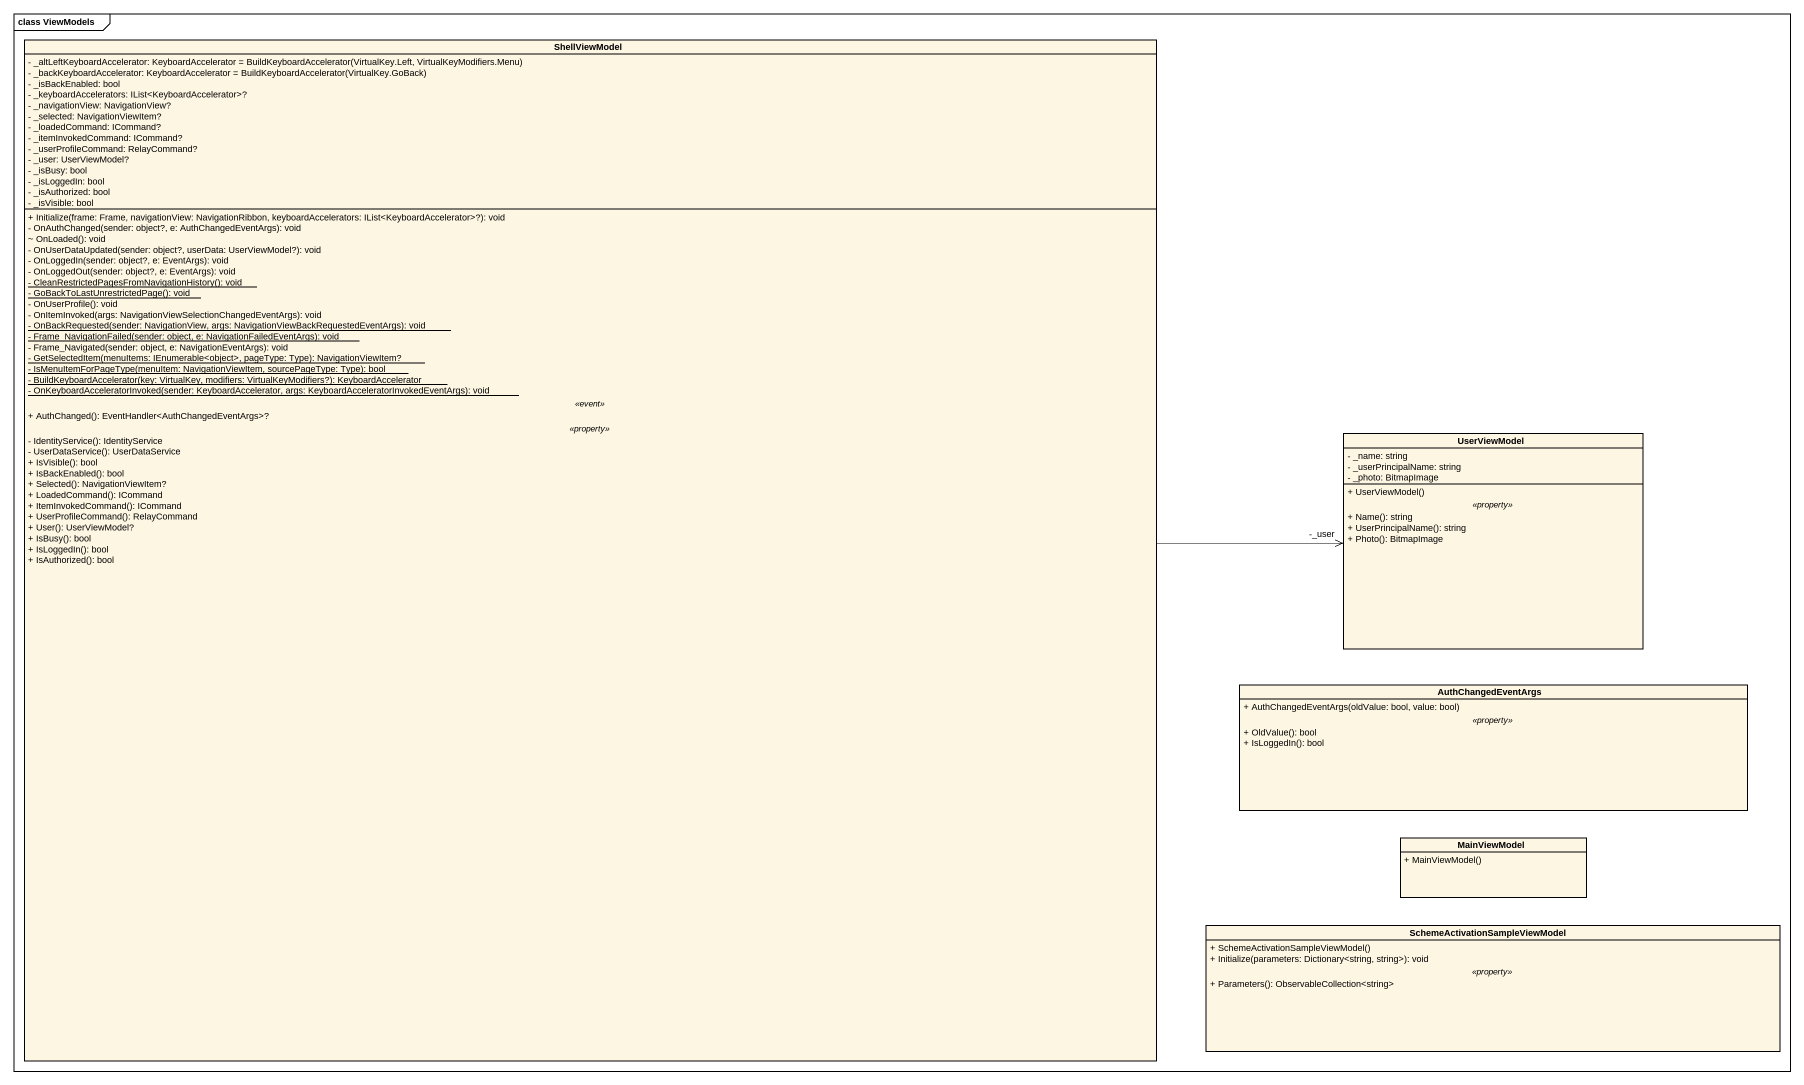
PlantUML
@startuml
mainframe class ViewModels
hide circle
hide empty members
skinparam classAttributeIconSize 0
class ShellViewModel {
  {field} - _altLeftKeyboardAccelerator: KeyboardAccelerator = BuildKeyboardAccelerator(VirtualKey.Left, VirtualKeyModifiers.Menu)
  {field} - _backKeyboardAccelerator: KeyboardAccelerator = BuildKeyboardAccelerator(VirtualKey.GoBack)
  - _isBackEnabled: bool
  - _keyboardAccelerators: IList<KeyboardAccelerator>?
  - _navigationView: NavigationView?
  - _selected: NavigationViewItem?
  - _loadedCommand: ICommand?
  - _itemInvokedCommand: ICommand?
  - _userProfileCommand: RelayCommand?
  - _user: UserViewModel?
  - _isBusy: bool
  - _isLoggedIn: bool
  - _isAuthorized: bool
  - _isVisible: bool
  --
  + Initialize(frame: Frame, navigationView: NavigationRibbon, keyboardAccelerators: IList<KeyboardAccelerator>?): void
  - OnAuthChanged(sender: object?, e: AuthChangedEventArgs): void
  ~ OnLoaded(): void
  - OnUserDataUpdated(sender: object?, userData: UserViewModel?): void
  - OnLoggedIn(sender: object?, e: EventArgs): void
  - OnLoggedOut(sender: object?, e: EventArgs): void
  {static} - CleanRestrictedPagesFromNavigationHistory(): void
  {static} - GoBackToLastUnrestrictedPage(): void
  - OnUserProfile(): void
  - OnItemInvoked(args: NavigationViewSelectionChangedEventArgs): void
  {static} - OnBackRequested(sender: NavigationView, args: NavigationViewBackRequestedEventArgs): void
  {static} - Frame_NavigationFailed(sender: object, e: NavigationFailedEventArgs): void
  - Frame_Navigated(sender: object, e: NavigationEventArgs): void
  {static} - GetSelectedItem(menuItems: IEnumerable<object>, pageType: Type): NavigationViewItem?
  {static} - IsMenuItemForPageType(menuItem: NavigationViewItem, sourcePageType: Type): bool
  {static} - BuildKeyboardAccelerator(key: VirtualKey, modifiers: VirtualKeyModifiers?): KeyboardAccelerator
  {static} - OnKeyboardAcceleratorInvoked(sender: KeyboardAccelerator, args: KeyboardAcceleratorInvokedEventArgs): void
  .. <<event>> ..
  + AuthChanged(): EventHandler<AuthChangedEventArgs>?
  .. <<property>> ..
  - IdentityService(): IdentityService
  - UserDataService(): UserDataService
  + IsVisible(): bool
  + IsBackEnabled(): bool
  + Selected(): NavigationViewItem?
  + LoadedCommand(): ICommand
  + ItemInvokedCommand(): ICommand
  + UserProfileCommand(): RelayCommand
  + User(): UserViewModel?
  + IsBusy(): bool
  + IsLoggedIn(): bool
  + IsAuthorized(): bool
}
class UserViewModel {
  - _name: string
  - _userPrincipalName: string
  - _photo: BitmapImage
  --
  + UserViewModel()
  .. <<property>> ..
  + Name(): string
  + UserPrincipalName(): string
  + Photo(): BitmapImage
}
class AuthChangedEventArgs {
  + AuthChangedEventArgs(oldValue: bool, value: bool)
  .. <<property>> ..
  + OldValue(): bool
  + IsLoggedIn(): bool
}
class MainViewModel {
  + MainViewModel()
}
class "SchemeActivationSampleViewModel" as SchemeActivationSampleViewMo {
  + SchemeActivationSampleViewModel()
  + Initialize(parameters: Dictionary<string, string>): void
  .. <<property>> ..
  + Parameters(): ObservableCollection<string>
}
ShellViewModel -right-> "-_user" UserViewModel
@enduml
